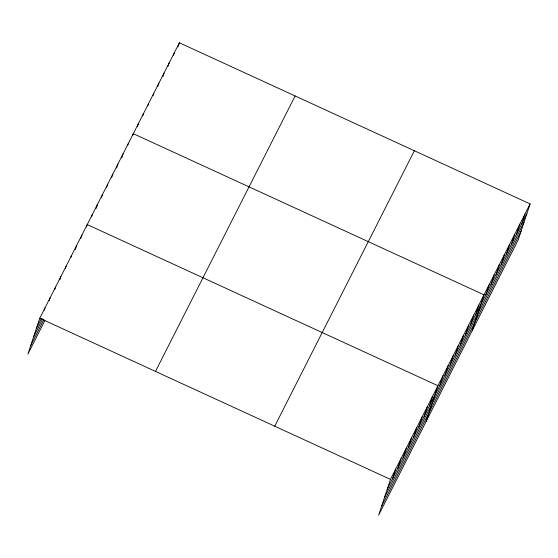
<?xml version="1.0" encoding="UTF-8"?>
<svg xmlns="http://www.w3.org/2000/svg" width="558" height="558" viewBox="0 0 558 558"><rect width="100%" height="100%" fill="white"/><g stroke="black" fill="none" stroke-linecap="round" stroke-linejoin="round"><path stroke-width="0.84" d="M530.1 203.928L390.474 479.385L378.617 515.222L518.249 239.773L530.1 203.928L179.383 42.778L39.751 318.227L27.9 354.072L44.856 320.62M44.215 310.29L45.031 307.821M49.216 300.706L50.304 297.421M54.761 289.476L55.577 287.014M59.769 279.893L60.85 276.608M65.314 268.663L66.13 266.201M70.859 257.433L71.403 255.794M75.316 249.496L76.676 245.387M80.868 238.266L81.949 234.981M86.413 227.036L87.229 224.574L437.946 385.731L426.089 421.569M91.533 216.936L92.349 214.474M96.109 208.483L97.469 204.374M101.5 197.56L102.588 194.275M106.62 187.46L107.708 184.175M111.739 177.36L112.828 174.075M116.587 168.084L117.947 163.975M121.707 157.984L123.067 153.875M127.642 145.415L128.187 143.776M132.762 135.315L133.306 133.676L484.023 294.833L472.173 330.671M137.338 126.861L138.426 123.576M142.729 115.938L143.546 113.476M147.849 105.839L148.665 103.376M152.969 95.739L153.785 93.277M157.816 86.462L158.904 83.177M162.936 76.362L164.024 73.077M168.056 66.263L169.144 62.977M173.447 55.34L174.263 52.877M178.023 46.879L179.383 42.778M392.49 478.834L395.748 468.978M397.763 468.427L401.021 458.571M403.036 458.02L406.294 448.165M408.31 447.614L411.574 437.758M413.59 437.207L416.847 427.351M418.863 426.8L422.12 416.952M424.136 416.394L427.393 406.545M429.409 405.987L432.673 396.138M439.809 385.487L443.066 375.632M444.928 375.381L448.186 365.532M450.048 365.281L453.305 355.432M455.168 355.181L458.425 345.332M460.287 345.081L463.545 335.232M465.407 334.981L468.664 325.133M470.527 324.882L473.784 315.033M475.646 314.782L478.904 304.933M485.885 294.582L489.143 284.733M491.005 284.482L494.262 274.627M496.125 274.383L499.382 264.527M501.244 264.283L504.502 254.427M506.364 254.183L509.621 244.327M511.484 244.083L514.741 234.227M516.603 233.983L519.861 224.128M521.723 223.884L524.98 214.028M36.493 328.083L41.39 318.423M33.661 336.662L42.701 318.82M30.739 345.493L43.922 319.476M155.487 371.412L295.119 95.955M274.731 426.2L414.364 150.751M387.21 489.24L526.843 213.784M384.378 497.813L524.004 222.363M381.456 506.65L521.081 231.193M39.751 318.227L390.474 479.385"/></g></svg>
